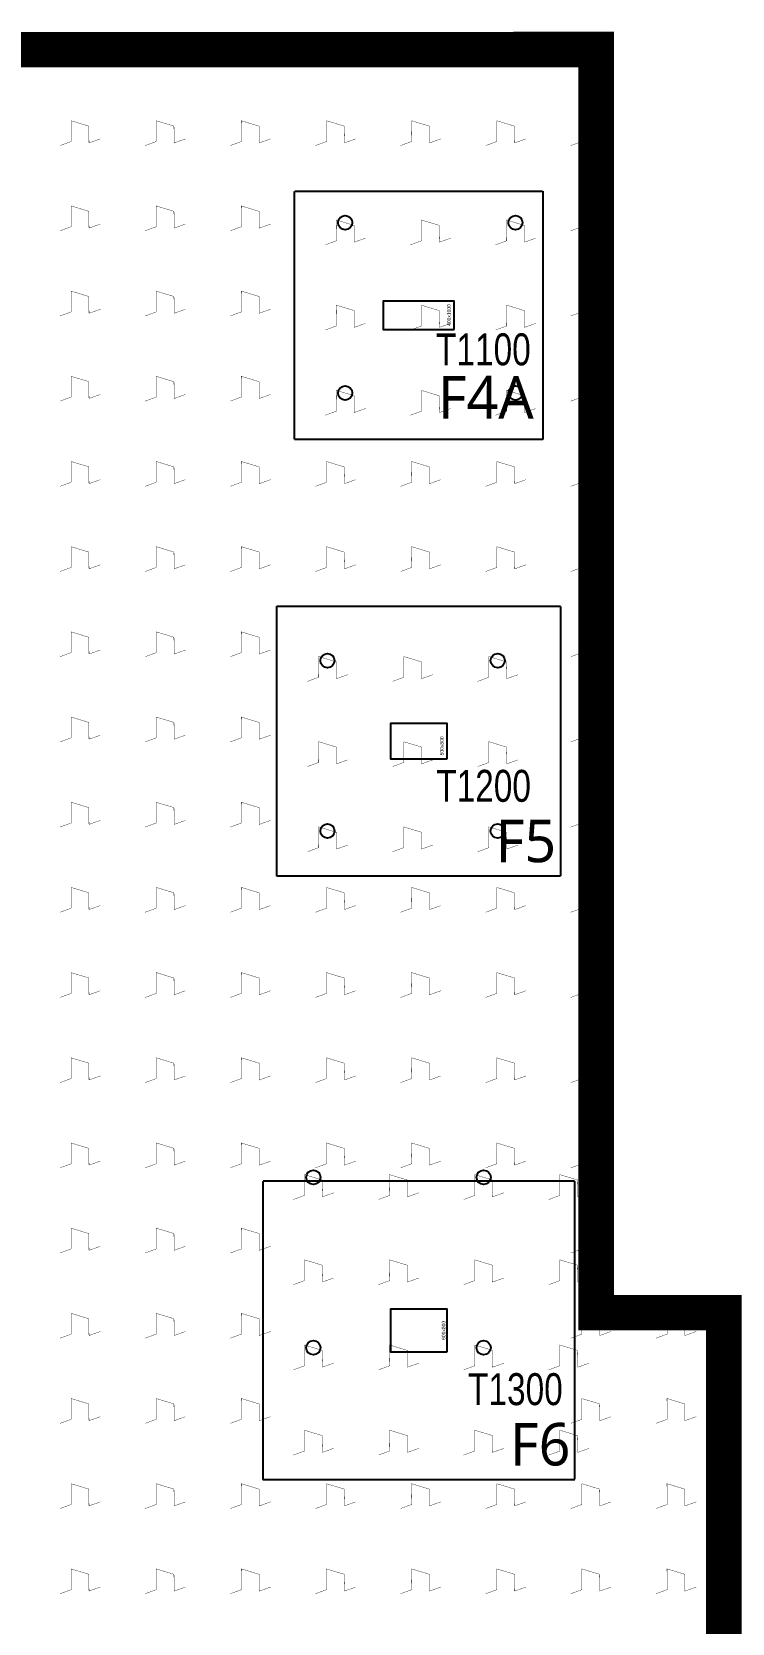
# Model space of a CAD drawing. Header units: millimetres. Extents: x 91591 to 1353697, y 75729 to 160586.
# Drawn here: x 1135825 to 1145697, y 116891 to 139308 of the extents above; entities that cross this region are included whole.
import ezdxf
from ezdxf.enums import TextEntityAlignment as Align

# ---------------------------------------------------------------- set-up
doc = ezdxf.new("R2010")
doc.units = ezdxf.units.MM
doc.linetypes.add('HID', pattern=[2.5, 1.5, -1])
doc.linetypes.add('HIDDEN', pattern=[0.375, 0.25, -0.125])
for name, color, linetype in [('-S_F', 7, 'Continuous'), ('-S_F_NAME', 7, 'Continuous'), ('8', 8, 'Continuous'), ('NX_BAR(D)', 7, 'Continuous'), ('XR-지하주차장$0$AA-COL', 2, 'Continuous'), ('기초', 7, 'Continuous')]:
    doc.layers.add(name, color=color, linetype=linetype)
doc.layers.add('DEFPOINT', color=142, linetype='Continuous', plot=False)
doc.styles.add('EST', font='')
doc.styles.add('XR-지하주차장$0$Standard', font='arial.ttf')
doc.styles.add('맑은고딕', font='malgun.ttf')
doc.styles.get('EST').set_extended_font_data('HYHeadLine-Medium')

# ---------------------------------------------------------------- blocks, each defined once
blk = doc.blocks.new('zw$D357')
at = {"layer": '-S_F', "linetype": 'HIDDEN', "lineweight": -3}
for points in [[(-19159.62759540556, -8677.762082045898), (-15659.62759540556, -8677.762082045898), (-15659.62759540556, -12177.76208204589), (-19159.62759540556, -12177.76208204589)], [(-19409.62759540765, -14526.65348207205), (-15409.62759540765, -14526.65348207205), (-15409.62759540765, -18326.65348207205), (-19409.62759540765, -18326.65348207205)], [(-19608.4662049585, -22625.54484472983), (-19608.4662049585, -26825.54484472983), (-15208.4662049585, -26825.54484472983), (-15208.4662049585, -22625.54484472983)]]:
    blk.add_lwpolyline(points, close=True, dxfattribs=at)
at = {"layer": 'XR-지하주차장$0$AA-COL'}
for points in [[(-16909.6275954037, -10626.76495500095), (-16909.6275954037, -10226.76495500095), (-17909.6275954037, -10226.76495500095), (-17909.6275954037, -10626.76495500095)], [(-17009.62759540369, -16676.76495500095), (-17009.62759540369, -16176.76495500095), (-17809.6275954037, -16176.76495500095), (-17809.6275954037, -16676.76495500095)], [(-17009.62759540369, -25026.76495500095), (-17009.62759540369, -24426.76495500095), (-17809.6275954037, -24426.76495500095), (-17809.6275954037, -25026.76495500095)]]:
    blk.add_lwpolyline(points, close=True, dxfattribs=at)
at = {"layer": '기초', "color": 6, "linetype": 'HID', "ltscale": 3, "const_width": 500}
blk.add_lwpolyline([(-56498.19192278548, -55179.49009371176), (-56497.66029514815, -13109.48375289421), (-51183.36221641278, -13098.65892140847), (-51183.36221641255, -15034.76066461298), (-51183.34348332206, -15034.76066461298), (-51183.34348332206, -15046.77595059294), (-37284.86666548718, -15025.10676782392), (-37297.86901842244, -6685.479806887918), (-14909.64353988901, -6684.054340347647), (-14909.64353988901, -24464.4900604235), (-14909.62480679829, -24464.49006084446), (-14909.62480679829, -24476.50534640346), (-13109.20024625421, -24476.54583629407), (-13108.92086913786, -55179.49009371176)], close=True, dxfattribs=at)
at = {"layer": 'Defpoints', "style": 'XR-지하주차장$0$Standard'}
for s, p in [('400x1000', (-16959.6275954037, -10576.76495500095)), ('500x800', (-17059.6275954037, -16626.76495500095))]:
    blk.add_text(s, height=50, rotation=90, dxfattribs=at).set_placement(p)
at = {"layer": 'Defpoints', "color": 1, "style": 'XR-지하주차장$0$Standard'}
blk.add_text('600x800', height=50.00000000000001, rotation=90, dxfattribs=at).set_placement((-17059.6275954037, -24726.76495500095), align=Align.MIDDLE)

msp = doc.modelspace()

# ---------------------------------------------------------------- linework, layer by layer
at = {"color": 4}
for centre in [(1140242.185506358, 136620.0486693826), (1142642.185506358, 136620.0486693826), (1140242.185506358, 134220.0486693826), (1142642.185506358, 134220.0486693826)]:
    msp.add_circle(centre, 100, dxfattribs=at)
at = {"color": 7}
for centre in [(1139992.185506354, 130449.7182229693), (1142392.185506354, 130449.7182229693), (1139992.185506354, 128049.7182229693), (1142392.185506354, 128049.7182229693)]:
    msp.add_circle(centre, 100, dxfattribs=at)
at = {"color": 30}
for centre in [(1139793.346896804, 123171.2680713198), (1142193.346896804, 123171.2680713198), (1139793.346896804, 120771.2680713198), (1142193.346896804, 120771.2680713198)]:
    msp.add_circle(centre, 100, dxfattribs=at)
at = {"layer": 'DEFPOINT', "linetype": 'HID', "ltscale": 3}
msp.add_lwpolyline([(1102190.797373814, 90562.32787996077), (1102191.329001451, 132632.3342207783), (1107505.627080186, 132643.1590522641), (1107505.627080186, 130707.0573090595), (1107505.645813277, 130707.0573090595), (1107505.645813277, 130695.0420230796), (1121404.122631111, 130716.7112058486), (1121391.120278177, 139056.3381667846), (1143779.34575671, 139057.7636333249), (1143779.34575671, 121277.327913249), (1143779.3644898, 121277.3279128281), (1143779.3644898, 121265.312627269), (1145579.789050345, 121265.2721373784), (1145580.068427461, 90562.32787996077)], close=True, dxfattribs=at)
at = {"layer": 'DEFPOINT', "linetype": 'HIDDEN', "lineweight": -3}
for points in [[(1139529.361701193, 137064.0558916266), (1143029.361701193, 137064.0558916266), (1143029.361701193, 133564.0558916266), (1139529.361701193, 133564.0558916266)], [(1139279.361701191, 131215.1644916005), (1143279.361701192, 131215.1644916005), (1143279.361701192, 127415.1644916005), (1139279.361701191, 127415.1644916005)], [(1139080.523091641, 123116.2731289427), (1139080.523091641, 118916.2731289427), (1143480.523091641, 118916.2731289427), (1143480.523091641, 123116.2731289427)]]:
    msp.add_lwpolyline(points, close=True, dxfattribs=at)
at = {"layer": 'NX_BAR(D)', "color": 6, "const_width": 5}
for points in [[(1136222.281869494, 138905.1518544817), (1136379.892735056, 138962.7811880204), (1136378.295461425, 139255.366393769), (1136628.94689653, 139179.2806675873), (1136631.282258626, 138942.9537172635), (1136790.551443686, 138999.5140544797)], [(1137422.281869494, 138905.1518544817), (1137579.892735056, 138962.7811880204), (1137578.295461425, 139255.366393769), (1137828.94689653, 139179.2806675873), (1137831.282258626, 138942.9537172635), (1137990.551443686, 138999.5140544797)], [(1138622.281869494, 138905.1518544817), (1138779.892735056, 138962.7811880204), (1138778.295461425, 139255.366393769), (1139028.94689653, 139179.2806675873), (1139031.282258626, 138942.9537172635), (1139190.551443686, 138999.5140544797)], [(1139822.281869494, 138905.1518544817), (1139979.892735056, 138962.7811880204), (1139978.295461425, 139255.366393769), (1140228.94689653, 139179.2806675873), (1140231.282258626, 138942.9537172635), (1140390.551443686, 138999.5140544797)], [(1141022.281869494, 138905.1518544817), (1141179.892735056, 138962.7811880204), (1141178.295461425, 139255.366393769), (1141428.94689653, 139179.2806675873), (1141431.282258626, 138942.9537172635), (1141590.551443686, 138999.5140544797)], [(1142222.281869494, 138905.1518544817), (1142379.892735056, 138962.7811880204), (1142378.295461425, 139255.366393769), (1142628.94689653, 139179.2806675873), (1142631.282258626, 138942.9537172635), (1142790.551443686, 138999.5140544797)], [(1143422.281869495, 138905.1518544817), (1143579.892735056, 138962.7811880204), (1143578.295461425, 139255.366393769), (1143828.94689653, 139179.2806675873), (1143831.282258626, 138942.9537172635), (1143990.551443686, 138999.5140544797)], [(1136222.281869494, 137705.1518544816), (1136379.892735056, 137762.7811880204), (1136378.295461425, 138055.366393769), (1136628.94689653, 137979.2806675873), (1136631.282258626, 137742.9537172635), (1136790.551443686, 137799.5140544796)], [(1137422.281869494, 137705.1518544816), (1137579.892735056, 137762.7811880204), (1137578.295461425, 138055.366393769), (1137828.94689653, 137979.2806675873), (1137831.282258626, 137742.9537172635), (1137990.551443686, 137799.5140544796)], [(1138622.281869494, 137705.1518544816), (1138779.892735056, 137762.7811880204), (1138778.295461425, 138055.366393769), (1139028.94689653, 137979.2806675873), (1139031.282258626, 137742.9537172635), (1139190.551443686, 137799.5140544796)], [(1139822.281869494, 137705.1518544816), (1139979.892735056, 137762.7811880204), (1139978.295461425, 138055.366393769), (1140228.94689653, 137979.2806675873), (1140231.282258626, 137742.9537172635), (1140390.551443686, 137799.5140544796)], [(1141022.281869494, 137705.1518544816), (1141179.892735056, 137762.7811880204), (1141178.295461425, 138055.366393769), (1141428.94689653, 137979.2806675873), (1141431.282258626, 137742.9537172635), (1141590.551443686, 137799.5140544796)], [(1142222.281869494, 137705.1518544816), (1142379.892735056, 137762.7811880204), (1142378.295461425, 138055.366393769), (1142628.94689653, 137979.2806675873), (1142631.282258626, 137742.9537172635), (1142790.551443686, 137799.5140544796)], [(1143422.281869495, 137705.1518544816), (1143579.892735056, 137762.7811880204), (1143578.295461425, 138055.366393769), (1143828.94689653, 137979.2806675873), (1143831.282258626, 137742.9537172635), (1143990.551443686, 137799.5140544796)], [(1136222.281869494, 136505.1518544817), (1136379.892735056, 136562.7811880204), (1136378.295461425, 136855.366393769), (1136628.94689653, 136779.2806675873), (1136631.282258626, 136542.9537172635), (1136790.551443686, 136599.5140544796)], [(1137422.281869494, 136505.1518544817), (1137579.892735056, 136562.7811880204), (1137578.295461425, 136855.366393769), (1137828.94689653, 136779.2806675873), (1137831.282258626, 136542.9537172635), (1137990.551443686, 136599.5140544796)], [(1138622.281869494, 136505.1518544817), (1138779.892735056, 136562.7811880204), (1138778.295461425, 136855.366393769), (1139028.94689653, 136779.2806675873), (1139031.282258626, 136542.9537172635), (1139190.551443686, 136599.5140544796)], [(1143422.281869495, 136505.1518544817), (1143579.892735056, 136562.7811880204), (1143578.295461425, 136855.366393769), (1143828.94689653, 136779.2806675873), (1143831.282258626, 136542.9537172635), (1143990.551443686, 136599.5140544796)], [(1136222.281869494, 135305.1518544816), (1136379.892735056, 135362.7811880204), (1136378.295461425, 135655.366393769), (1136628.94689653, 135579.2806675873), (1136631.282258626, 135342.9537172635), (1136790.551443686, 135399.5140544796)], [(1137422.281869494, 135305.1518544816), (1137579.892735056, 135362.7811880204), (1137578.295461425, 135655.366393769), (1137828.94689653, 135579.2806675873), (1137831.282258626, 135342.9537172635), (1137990.551443686, 135399.5140544796)], [(1138622.281869494, 135305.1518544816), (1138779.892735056, 135362.7811880204), (1138778.295461425, 135655.366393769), (1139028.94689653, 135579.2806675873), (1139031.282258626, 135342.9537172635), (1139190.551443686, 135399.5140544796)], [(1143422.281869495, 135305.1518544816), (1143579.892735056, 135362.7811880204), (1143578.295461425, 135655.366393769), (1143828.94689653, 135579.2806675873), (1143831.282258626, 135342.9537172635), (1143990.551443686, 135399.5140544796)], [(1136222.281869494, 134105.1518544817), (1136379.892735056, 134162.7811880204), (1136378.295461425, 134455.366393769), (1136628.94689653, 134379.2806675873), (1136631.282258626, 134142.9537172635), (1136790.551443686, 134199.5140544796)], [(1137422.281869494, 134105.1518544817), (1137579.892735056, 134162.7811880204), (1137578.295461425, 134455.366393769), (1137828.94689653, 134379.2806675873), (1137831.282258626, 134142.9537172635), (1137990.551443686, 134199.5140544796)], [(1138622.281869494, 134105.1518544817), (1138779.892735056, 134162.7811880204), (1138778.295461425, 134455.366393769), (1139028.94689653, 134379.2806675873), (1139031.282258626, 134142.9537172635), (1139190.551443686, 134199.5140544796)], [(1143422.281869495, 134105.1518544817), (1143579.892735056, 134162.7811880204), (1143578.295461425, 134455.366393769), (1143828.94689653, 134379.2806675873), (1143831.282258626, 134142.9537172635), (1143990.551443686, 134199.5140544796)], [(1136222.281869494, 132905.1518544816), (1136379.892735056, 132962.7811880204), (1136378.295461425, 133255.366393769), (1136628.94689653, 133179.2806675873), (1136631.282258626, 132942.9537172635), (1136790.551443686, 132999.5140544796)], [(1137422.281869494, 132905.1518544816), (1137579.892735056, 132962.7811880204), (1137578.295461425, 133255.366393769), (1137828.94689653, 133179.2806675873), (1137831.282258626, 132942.9537172635), (1137990.551443686, 132999.5140544796)], [(1138622.281869494, 132905.1518544816), (1138779.892735056, 132962.7811880204), (1138778.295461425, 133255.366393769), (1139028.94689653, 133179.2806675873), (1139031.282258626, 132942.9537172635), (1139190.551443686, 132999.5140544796)], [(1139822.281869494, 132905.1518544816), (1139979.892735056, 132962.7811880204), (1139978.295461425, 133255.366393769), (1140228.94689653, 133179.2806675873), (1140231.282258626, 132942.9537172635), (1140390.551443686, 132999.5140544796)], [(1141022.281869494, 132905.1518544816), (1141179.892735056, 132962.7811880204), (1141178.295461425, 133255.366393769), (1141428.94689653, 133179.2806675873), (1141431.282258626, 132942.9537172635), (1141590.551443686, 132999.5140544796)], [(1142222.281869494, 132905.1518544816), (1142379.892735056, 132962.7811880204), (1142378.295461425, 133255.366393769), (1142628.94689653, 133179.2806675873), (1142631.282258626, 132942.9537172635), (1142790.551443686, 132999.5140544796)], [(1143422.281869495, 132905.1518544816), (1143579.892735056, 132962.7811880204), (1143578.295461425, 133255.366393769), (1143828.94689653, 133179.2806675873), (1143831.282258626, 132942.9537172635), (1143990.551443686, 132999.5140544796)], [(1136222.281869494, 131705.1518544817), (1136379.892735056, 131762.7811880204), (1136378.295461425, 132055.366393769), (1136628.94689653, 131979.2806675873), (1136631.282258626, 131742.9537172635), (1136790.551443686, 131799.5140544796)], [(1137422.281869494, 131705.1518544817), (1137579.892735056, 131762.7811880204), (1137578.295461425, 132055.366393769), (1137828.94689653, 131979.2806675873), (1137831.282258626, 131742.9537172635), (1137990.551443686, 131799.5140544796)], [(1138622.281869494, 131705.1518544817), (1138779.892735056, 131762.7811880204), (1138778.295461425, 132055.366393769), (1139028.94689653, 131979.2806675873), (1139031.282258626, 131742.9537172635), (1139190.551443686, 131799.5140544796)], [(1139822.281869494, 131705.1518544817), (1139979.892735056, 131762.7811880204), (1139978.295461425, 132055.366393769), (1140228.94689653, 131979.2806675873), (1140231.282258626, 131742.9537172635), (1140390.551443686, 131799.5140544796)], [(1141022.281869494, 131705.1518544817), (1141179.892735056, 131762.7811880204), (1141178.295461425, 132055.366393769), (1141428.94689653, 131979.2806675873), (1141431.282258626, 131742.9537172635), (1141590.551443686, 131799.5140544796)], [(1142222.281869494, 131705.1518544817), (1142379.892735056, 131762.7811880204), (1142378.295461425, 132055.366393769), (1142628.94689653, 131979.2806675873), (1142631.282258626, 131742.9537172635), (1142790.551443686, 131799.5140544796)], [(1143422.281869495, 131705.1518544817), (1143579.892735056, 131762.7811880204), (1143578.295461425, 132055.366393769), (1143828.94689653, 131979.2806675873), (1143831.282258626, 131742.9537172635), (1143990.551443686, 131799.5140544796)], [(1136222.281869494, 130505.1518544817), (1136379.892735056, 130562.7811880204), (1136378.295461425, 130855.366393769), (1136628.94689653, 130779.2806675873), (1136631.282258626, 130542.9537172635), (1136790.551443686, 130599.5140544796)], [(1137422.281869494, 130505.1518544817), (1137579.892735056, 130562.7811880204), (1137578.295461425, 130855.366393769), (1137828.94689653, 130779.2806675873), (1137831.282258626, 130542.9537172635), (1137990.551443686, 130599.5140544796)], [(1138622.281869494, 130505.1518544817), (1138779.892735056, 130562.7811880204), (1138778.295461425, 130855.366393769), (1139028.94689653, 130779.2806675873), (1139031.282258626, 130542.9537172635), (1139190.551443686, 130599.5140544796)], [(1143422.281869495, 130505.1518544817), (1143579.892735056, 130562.7811880204), (1143578.295461425, 130855.366393769), (1143828.94689653, 130779.2806675873), (1143831.282258626, 130542.9537172635), (1143990.551443686, 130599.5140544796)], [(1136222.281869494, 129305.1518544817), (1136379.892735056, 129362.7811880204), (1136378.295461425, 129655.366393769), (1136628.94689653, 129579.2806675873), (1136631.282258626, 129342.9537172635), (1136790.551443686, 129399.5140544797)], [(1137422.281869494, 129305.1518544817), (1137579.892735056, 129362.7811880204), (1137578.295461425, 129655.366393769), (1137828.94689653, 129579.2806675873), (1137831.282258626, 129342.9537172635), (1137990.551443686, 129399.5140544797)], [(1138622.281869494, 129305.1518544817), (1138779.892735056, 129362.7811880204), (1138778.295461425, 129655.366393769), (1139028.94689653, 129579.2806675873), (1139031.282258626, 129342.9537172635), (1139190.551443686, 129399.5140544797)], [(1143422.281869495, 129305.1518544817), (1143579.892735056, 129362.7811880204), (1143578.295461425, 129655.366393769), (1143828.94689653, 129579.2806675873), (1143831.282258626, 129342.9537172635), (1143990.551443686, 129399.5140544797)], [(1136222.281869494, 128105.1518544817), (1136379.892735056, 128162.7811880204), (1136378.295461425, 128455.366393769), (1136628.94689653, 128379.2806675873), (1136631.282258626, 128142.9537172635), (1136790.551443686, 128199.5140544796)], [(1137422.281869494, 128105.1518544817), (1137579.892735056, 128162.7811880204), (1137578.295461425, 128455.366393769), (1137828.94689653, 128379.2806675873), (1137831.282258626, 128142.9537172635), (1137990.551443686, 128199.5140544796)], [(1138622.281869494, 128105.1518544817), (1138779.892735056, 128162.7811880204), (1138778.295461425, 128455.366393769), (1139028.94689653, 128379.2806675873), (1139031.282258626, 128142.9537172635), (1139190.551443686, 128199.5140544796)], [(1143422.281869495, 128105.1518544817), (1143579.892735056, 128162.7811880204), (1143578.295461425, 128455.366393769), (1143828.94689653, 128379.2806675873), (1143831.282258626, 128142.9537172635), (1143990.551443686, 128199.5140544796)], [(1136222.281869494, 126905.1518544817), (1136379.892735056, 126962.7811880204), (1136378.295461425, 127255.366393769), (1136628.94689653, 127179.2806675873), (1136631.282258626, 126942.9537172635), (1136790.551443686, 126999.5140544797)], [(1137422.281869494, 126905.1518544817), (1137579.892735056, 126962.7811880204), (1137578.295461425, 127255.366393769), (1137828.94689653, 127179.2806675873), (1137831.282258626, 126942.9537172635), (1137990.551443686, 126999.5140544797)], [(1138622.281869494, 126905.1518544817), (1138779.892735056, 126962.7811880204), (1138778.295461425, 127255.366393769), (1139028.94689653, 127179.2806675873), (1139031.282258626, 126942.9537172635), (1139190.551443686, 126999.5140544797)], [(1139822.281869494, 126905.1518544817), (1139979.892735056, 126962.7811880204), (1139978.295461425, 127255.366393769), (1140228.94689653, 127179.2806675873), (1140231.282258626, 126942.9537172635), (1140390.551443686, 126999.5140544797)], [(1141022.281869494, 126905.1518544817), (1141179.892735056, 126962.7811880204), (1141178.295461425, 127255.366393769), (1141428.94689653, 127179.2806675873), (1141431.282258626, 126942.9537172635), (1141590.551443686, 126999.5140544797)], [(1142222.281869494, 126905.1518544817), (1142379.892735056, 126962.7811880204), (1142378.295461425, 127255.366393769), (1142628.94689653, 127179.2806675873), (1142631.282258626, 126942.9537172635), (1142790.551443686, 126999.5140544797)], [(1143422.281869495, 126905.1518544817), (1143579.892735056, 126962.7811880204), (1143578.295461425, 127255.366393769), (1143828.94689653, 127179.2806675873), (1143831.282258626, 126942.9537172635), (1143990.551443686, 126999.5140544797)], [(1136222.281869494, 125705.1518544817), (1136379.892735056, 125762.7811880204), (1136378.295461425, 126055.366393769), (1136628.94689653, 125979.2806675873), (1136631.282258626, 125742.9537172635), (1136790.551443686, 125799.5140544796)], [(1137422.281869494, 125705.1518544817), (1137579.892735056, 125762.7811880204), (1137578.295461425, 126055.366393769), (1137828.94689653, 125979.2806675873), (1137831.282258626, 125742.9537172635), (1137990.551443686, 125799.5140544796)], [(1138622.281869494, 125705.1518544817), (1138779.892735056, 125762.7811880204), (1138778.295461425, 126055.366393769), (1139028.94689653, 125979.2806675873), (1139031.282258626, 125742.9537172635), (1139190.551443686, 125799.5140544796)], [(1139822.281869494, 125705.1518544817), (1139979.892735056, 125762.7811880204), (1139978.295461425, 126055.366393769), (1140228.94689653, 125979.2806675873), (1140231.282258626, 125742.9537172635), (1140390.551443686, 125799.5140544796)], [(1141022.281869494, 125705.1518544817), (1141179.892735056, 125762.7811880204), (1141178.295461425, 126055.366393769), (1141428.94689653, 125979.2806675873), (1141431.282258626, 125742.9537172635), (1141590.551443686, 125799.5140544796)], [(1142222.281869494, 125705.1518544817), (1142379.892735056, 125762.7811880204), (1142378.295461425, 126055.366393769), (1142628.94689653, 125979.2806675873), (1142631.282258626, 125742.9537172635), (1142790.551443686, 125799.5140544796)], [(1143422.281869495, 125705.1518544817), (1143579.892735056, 125762.7811880204), (1143578.295461425, 126055.366393769), (1143828.94689653, 125979.2806675873), (1143831.282258626, 125742.9537172635), (1143990.551443686, 125799.5140544796)], [(1136222.281869494, 124505.1518544816), (1136379.892735056, 124562.7811880203), (1136378.295461425, 124855.366393769), (1136628.94689653, 124779.2806675873), (1136631.282258626, 124542.9537172635), (1136790.551443686, 124599.5140544797)], [(1137422.281869494, 124505.1518544816), (1137579.892735056, 124562.7811880203), (1137578.295461425, 124855.366393769), (1137828.94689653, 124779.2806675873), (1137831.282258626, 124542.9537172635), (1137990.551443686, 124599.5140544797)], [(1138622.281869494, 124505.1518544816), (1138779.892735056, 124562.7811880203), (1138778.295461425, 124855.366393769), (1139028.94689653, 124779.2806675873), (1139031.282258626, 124542.9537172635), (1139190.551443686, 124599.5140544797)], [(1139822.281869494, 124505.1518544816), (1139979.892735056, 124562.7811880203), (1139978.295461425, 124855.366393769), (1140228.94689653, 124779.2806675873), (1140231.282258626, 124542.9537172635), (1140390.551443686, 124599.5140544797)], [(1141022.281869494, 124505.1518544816), (1141179.892735056, 124562.7811880203), (1141178.295461425, 124855.366393769), (1141428.94689653, 124779.2806675873), (1141431.282258626, 124542.9537172635), (1141590.551443686, 124599.5140544797)], [(1142222.281869494, 124505.1518544816), (1142379.892735056, 124562.7811880203), (1142378.295461425, 124855.366393769), (1142628.94689653, 124779.2806675873), (1142631.282258626, 124542.9537172635), (1142790.551443686, 124599.5140544797)], [(1143422.281869495, 124505.1518544816), (1143579.892735056, 124562.7811880203), (1143578.295461425, 124855.366393769), (1143828.94689653, 124779.2806675873), (1143831.282258626, 124542.9537172635), (1143990.551443686, 124599.5140544797)], [(1136222.281869494, 123305.1518544816), (1136379.892735056, 123362.7811880203), (1136378.295461425, 123655.366393769), (1136628.94689653, 123579.2806675873), (1136631.282258626, 123342.9537172635), (1136790.551443686, 123399.5140544796)], [(1137422.281869494, 123305.1518544816), (1137579.892735056, 123362.7811880203), (1137578.295461425, 123655.366393769), (1137828.94689653, 123579.2806675873), (1137831.282258626, 123342.9537172635), (1137990.551443686, 123399.5140544796)], [(1138622.281869494, 123305.1518544816), (1138779.892735056, 123362.7811880203), (1138778.295461425, 123655.366393769), (1139028.94689653, 123579.2806675873), (1139031.282258626, 123342.9537172635), (1139190.551443686, 123399.5140544796)], [(1139822.281869494, 123305.1518544816), (1139979.892735056, 123362.7811880203), (1139978.295461425, 123655.366393769), (1140228.94689653, 123579.2806675873), (1140231.282258626, 123342.9537172635), (1140390.551443686, 123399.5140544796)], [(1141022.281869494, 123305.1518544816), (1141179.892735056, 123362.7811880203), (1141178.295461425, 123655.366393769), (1141428.94689653, 123579.2806675873), (1141431.282258626, 123342.9537172635), (1141590.551443686, 123399.5140544796)], [(1142222.281869494, 123305.1518544816), (1142379.892735056, 123362.7811880203), (1142378.295461425, 123655.366393769), (1142628.94689653, 123579.2806675873), (1142631.282258626, 123342.9537172635), (1142790.551443686, 123399.5140544796)], [(1143422.281869495, 123305.1518544816), (1143579.892735056, 123362.7811880203), (1143578.295461425, 123655.366393769), (1143828.94689653, 123579.2806675873), (1143831.282258626, 123342.9537172635), (1143990.551443686, 123399.5140544796)], [(1136222.281869494, 122105.1518544816), (1136379.892735056, 122162.7811880203), (1136378.295461425, 122455.366393769), (1136628.94689653, 122379.2806675873), (1136631.282258626, 122142.9537172635), (1136790.551443686, 122199.5140544797)], [(1137422.281869494, 122105.1518544816), (1137579.892735056, 122162.7811880203), (1137578.295461425, 122455.366393769), (1137828.94689653, 122379.2806675873), (1137831.282258626, 122142.9537172635), (1137990.551443686, 122199.5140544797)], [(1138622.281869494, 122105.1518544816), (1138779.892735056, 122162.7811880203), (1138778.295461425, 122455.366393769), (1139028.94689653, 122379.2806675873), (1139031.282258626, 122142.9537172635), (1139190.551443686, 122199.5140544797)], [(1143422.281869495, 122105.1518544816), (1143579.892735056, 122162.7811880203), (1143578.295461425, 122455.366393769), (1143828.94689653, 122379.2806675873), (1143831.282258626, 122142.9537172635), (1143990.551443686, 122199.5140544797)], [(1136222.281869494, 120905.1518544816), (1136379.892735056, 120962.7811880203), (1136378.295461425, 121255.366393769), (1136628.94689653, 121179.2806675873), (1136631.282258626, 120942.9537172635), (1136790.551443686, 120999.5140544796)], [(1137422.281869494, 120905.1518544816), (1137579.892735056, 120962.7811880203), (1137578.295461425, 121255.366393769), (1137828.94689653, 121179.2806675873), (1137831.282258626, 120942.9537172635), (1137990.551443686, 120999.5140544796)], [(1138622.281869494, 120905.1518544816), (1138779.892735056, 120962.7811880203), (1138778.295461425, 121255.366393769), (1139028.94689653, 121179.2806675873), (1139031.282258626, 120942.9537172635), (1139190.551443686, 120999.5140544796)], [(1143422.281869495, 120905.1518544816), (1143579.892735056, 120962.7811880203), (1143578.295461425, 121255.366393769), (1143828.94689653, 121179.2806675873), (1143831.282258626, 120942.9537172635), (1143990.551443686, 120999.5140544796)], [(1144622.281869494, 120905.1518544816), (1144779.892735056, 120962.7811880203), (1144778.295461425, 121255.366393769), (1145028.94689653, 121179.2806675873), (1145031.282258626, 120942.9537172635), (1145190.551443686, 120999.5140544796)], [(1136222.281869494, 119705.1518544816), (1136379.892735056, 119762.7811880203), (1136378.295461425, 120055.366393769), (1136628.94689653, 119979.2806675873), (1136631.282258626, 119742.9537172635), (1136790.551443686, 119799.5140544796)], [(1137422.281869494, 119705.1518544816), (1137579.892735056, 119762.7811880203), (1137578.295461425, 120055.366393769), (1137828.94689653, 119979.2806675873), (1137831.282258626, 119742.9537172635), (1137990.551443686, 119799.5140544796)], [(1138622.281869494, 119705.1518544816), (1138779.892735056, 119762.7811880203), (1138778.295461425, 120055.366393769), (1139028.94689653, 119979.2806675873), (1139031.282258626, 119742.9537172635), (1139190.551443686, 119799.5140544796)], [(1143422.281869495, 119705.1518544816), (1143579.892735056, 119762.7811880203), (1143578.295461425, 120055.366393769), (1143828.94689653, 119979.2806675873), (1143831.282258626, 119742.9537172635), (1143990.551443686, 119799.5140544796)], [(1144622.281869494, 119705.1518544816), (1144779.892735056, 119762.7811880203), (1144778.295461425, 120055.366393769), (1145028.94689653, 119979.2806675873), (1145031.282258626, 119742.9537172635), (1145190.551443686, 119799.5140544796)], [(1136222.281869494, 118505.1518544816), (1136379.892735056, 118562.7811880204), (1136378.295461425, 118855.366393769), (1136628.94689653, 118779.2806675873), (1136631.282258626, 118542.9537172635), (1136790.551443686, 118599.5140544797)], [(1137422.281869494, 118505.1518544816), (1137579.892735056, 118562.7811880204), (1137578.295461425, 118855.366393769), (1137828.94689653, 118779.2806675873), (1137831.282258626, 118542.9537172635), (1137990.551443686, 118599.5140544797)], [(1138622.281869494, 118505.1518544816), (1138779.892735056, 118562.7811880204), (1138778.295461425, 118855.366393769), (1139028.94689653, 118779.2806675873), (1139031.282258626, 118542.9537172635), (1139190.551443686, 118599.5140544797)], [(1139822.281869494, 118505.1518544816), (1139979.892735056, 118562.7811880204), (1139978.295461425, 118855.366393769), (1140228.94689653, 118779.2806675873), (1140231.282258626, 118542.9537172635), (1140390.551443686, 118599.5140544797)], [(1141022.281869494, 118505.1518544816), (1141179.892735056, 118562.7811880204), (1141178.295461425, 118855.366393769), (1141428.94689653, 118779.2806675873), (1141431.282258626, 118542.9537172635), (1141590.551443686, 118599.5140544797)], [(1142222.281869494, 118505.1518544816), (1142379.892735056, 118562.7811880204), (1142378.295461425, 118855.366393769), (1142628.94689653, 118779.2806675873), (1142631.282258626, 118542.9537172635), (1142790.551443686, 118599.5140544797)], [(1143422.281869495, 118505.1518544816), (1143579.892735056, 118562.7811880204), (1143578.295461425, 118855.366393769), (1143828.94689653, 118779.2806675873), (1143831.282258626, 118542.9537172635), (1143990.551443686, 118599.5140544797)], [(1144622.281869494, 118505.1518544816), (1144779.892735056, 118562.7811880204), (1144778.295461425, 118855.366393769), (1145028.94689653, 118779.2806675873), (1145031.282258626, 118542.9537172635), (1145190.551443686, 118599.5140544797)], [(1136222.281869494, 117305.1518544816), (1136379.892735056, 117362.7811880203), (1136378.295461425, 117655.366393769), (1136628.94689653, 117579.2806675873), (1136631.282258626, 117342.9537172635), (1136790.551443686, 117399.5140544796)], [(1137422.281869494, 117305.1518544816), (1137579.892735056, 117362.7811880203), (1137578.295461425, 117655.366393769), (1137828.94689653, 117579.2806675873), (1137831.282258626, 117342.9537172635), (1137990.551443686, 117399.5140544796)], [(1138622.281869494, 117305.1518544816), (1138779.892735056, 117362.7811880203), (1138778.295461425, 117655.366393769), (1139028.94689653, 117579.2806675873), (1139031.282258626, 117342.9537172635), (1139190.551443686, 117399.5140544796)], [(1139822.281869494, 117305.1518544816), (1139979.892735056, 117362.7811880203), (1139978.295461425, 117655.366393769), (1140228.94689653, 117579.2806675873), (1140231.282258626, 117342.9537172635), (1140390.551443686, 117399.5140544796)], [(1141022.281869494, 117305.1518544816), (1141179.892735056, 117362.7811880203), (1141178.295461425, 117655.366393769), (1141428.94689653, 117579.2806675873), (1141431.282258626, 117342.9537172635), (1141590.551443686, 117399.5140544796)], [(1142222.281869494, 117305.1518544816), (1142379.892735056, 117362.7811880203), (1142378.295461425, 117655.366393769), (1142628.94689653, 117579.2806675873), (1142631.282258626, 117342.9537172635), (1142790.551443686, 117399.5140544796)], [(1143422.281869495, 117305.1518544816), (1143579.892735056, 117362.7811880203), (1143578.295461425, 117655.366393769), (1143828.94689653, 117579.2806675873), (1143831.282258626, 117342.9537172635), (1143990.551443686, 117399.5140544796)], [(1144622.281869494, 117305.1518544816), (1144779.892735056, 117362.7811880203), (1144778.295461425, 117655.366393769), (1145028.94689653, 117579.2806675873), (1145031.282258626, 117342.9537172635), (1145190.551443686, 117399.5140544796)]]:
    msp.add_lwpolyline(points, dxfattribs=at)
at = {"layer": 'NX_BAR(D)', "color": 4, "const_width": 5}
for points in [[(1139960.846196874, 136306.8798661475), (1140118.457062436, 136364.5091996862), (1140116.859788804, 136657.0944054349), (1140367.51122391, 136581.0086792532), (1140369.846586007, 136344.6817289294), (1140529.115771066, 136401.2420661455)], [(1141160.846196874, 136306.8798661475), (1141318.457062436, 136364.5091996862), (1141316.859788804, 136657.0944054349), (1141567.511223909, 136581.0086792532), (1141569.846586007, 136344.6817289294), (1141729.115771066, 136401.2420661455)], [(1142360.846196874, 136306.8798661475), (1142518.457062436, 136364.5091996862), (1142516.859788804, 136657.0944054349), (1142767.511223909, 136581.0086792532), (1142769.846586007, 136344.6817289294), (1142929.115771066, 136401.2420661455)], [(1139960.846196874, 135106.8798661475), (1140118.457062436, 135164.5091996862), (1140116.859788804, 135457.0944054349), (1140367.51122391, 135381.0086792532), (1140369.846586007, 135144.6817289294), (1140529.115771066, 135201.2420661455)], [(1141160.846196874, 135106.8798661475), (1141318.457062436, 135164.5091996862), (1141316.859788804, 135457.0944054349), (1141567.511223909, 135381.0086792532), (1141569.846586007, 135144.6817289294), (1141729.115771066, 135201.2420661455)], [(1142360.846196874, 135106.8798661475), (1142518.457062436, 135164.5091996862), (1142516.859788804, 135457.0944054349), (1142767.511223909, 135381.0086792532), (1142769.846586007, 135144.6817289294), (1142929.115771066, 135201.2420661455)], [(1139960.846196874, 133906.8798661475), (1140118.457062436, 133964.5091996862), (1140116.859788804, 134257.0944054349), (1140367.51122391, 134181.0086792531), (1140369.846586007, 133944.6817289294), (1140529.115771066, 134001.2420661455)], [(1141160.846196874, 133906.8798661475), (1141318.457062436, 133964.5091996862), (1141316.859788804, 134257.0944054349), (1141567.511223909, 134181.0086792531), (1141569.846586007, 133944.6817289294), (1141729.115771066, 134001.2420661455)], [(1142360.846196874, 133906.8798661475), (1142518.457062436, 133964.5091996862), (1142516.859788804, 134257.0944054349), (1142767.511223909, 134181.0086792531), (1142769.846586007, 133944.6817289294), (1142929.115771066, 134001.2420661455)]]:
    msp.add_lwpolyline(points, dxfattribs=at)
at = {"layer": 'NX_BAR(D)', "color": 7, "const_width": 5}
for points in [[(1139710.846196872, 130157.9884661214), (1139868.457062434, 130215.6177996601), (1139866.859788803, 130508.2030054087), (1140117.511223908, 130432.117279227), (1140119.846586004, 130195.7903289032), (1140279.115771064, 130252.3506661193)], [(1140910.846196872, 130157.9884661214), (1141068.457062434, 130215.6177996601), (1141066.859788802, 130508.2030054087), (1141317.511223908, 130432.117279227), (1141319.846586004, 130195.7903289032), (1141479.115771064, 130252.3506661193)], [(1142110.846196872, 130157.9884661214), (1142268.457062433, 130215.6177996601), (1142266.859788803, 130508.2030054087), (1142517.511223908, 130432.117279227), (1142519.846586004, 130195.7903289032), (1142679.115771064, 130252.3506661193)], [(1139710.846196872, 128957.9884661214), (1139868.457062434, 129015.6177996601), (1139866.859788803, 129308.2030054087), (1140117.511223908, 129232.117279227), (1140119.846586004, 128995.7903289032), (1140279.115771064, 129052.3506661193)], [(1140910.846196872, 128957.9884661214), (1141068.457062434, 129015.6177996601), (1141066.859788802, 129308.2030054087), (1141317.511223908, 129232.117279227), (1141319.846586004, 128995.7903289032), (1141479.115771064, 129052.3506661193)], [(1142110.846196872, 128957.9884661214), (1142268.457062433, 129015.6177996601), (1142266.859788803, 129308.2030054087), (1142517.511223908, 129232.117279227), (1142519.846586004, 128995.7903289032), (1142679.115771064, 129052.3506661193)], [(1139710.846196872, 127757.9884661214), (1139868.457062434, 127815.6177996601), (1139866.859788803, 128108.2030054087), (1140117.511223908, 128032.117279227), (1140119.846586004, 127795.7903289032), (1140279.115771064, 127852.3506661193)], [(1140910.846196872, 127757.9884661214), (1141068.457062434, 127815.6177996601), (1141066.859788802, 128108.2030054087), (1141317.511223908, 128032.117279227), (1141319.846586004, 127795.7903289032), (1141479.115771064, 127852.3506661193)], [(1142110.846196872, 127757.9884661214), (1142268.457062433, 127815.6177996601), (1142266.859788803, 128108.2030054087), (1142517.511223908, 128032.117279227), (1142519.846586004, 127795.7903289032), (1142679.115771064, 127852.3506661193)]]:
    msp.add_lwpolyline(points, dxfattribs=at)
at = {"layer": 'NX_BAR(D)', "color": 30, "const_width": 5}
for points in [[(1139512.007587322, 122859.0971034636), (1139669.618452883, 122916.7264370023), (1139668.02117925, 123209.311642751), (1139918.672614357, 123133.2259165692), (1139921.007976453, 122896.8989662455), (1140080.277161513, 122953.4593034616)], [(1140712.007587322, 122859.0971034636), (1140869.618452883, 122916.7264370023), (1140868.021179251, 123209.311642751), (1141118.672614358, 123133.2259165692), (1141121.007976453, 122896.8989662455), (1141280.277161514, 122953.4593034616)], [(1141912.007587322, 122859.0971034636), (1142069.618452883, 122916.7264370023), (1142068.021179251, 123209.311642751), (1142318.672614357, 123133.2259165692), (1142321.007976453, 122896.8989662455), (1142480.277161513, 122953.4593034616)], [(1143112.007587322, 122859.0971034636), (1143269.618452883, 122916.7264370023), (1143268.02117925, 123209.311642751), (1143518.672614358, 123133.2259165692), (1143521.007976453, 122896.8989662455), (1143680.277161513, 122953.4593034616)], [(1139512.007587322, 121659.0971034636), (1139669.618452883, 121716.7264370023), (1139668.02117925, 122009.311642751), (1139918.672614357, 121933.2259165692), (1139921.007976453, 121696.8989662454), (1140080.277161513, 121753.4593034616)], [(1140712.007587322, 121659.0971034636), (1140869.618452883, 121716.7264370023), (1140868.021179251, 122009.311642751), (1141118.672614358, 121933.2259165692), (1141121.007976453, 121696.8989662454), (1141280.277161514, 121753.4593034616)], [(1141912.007587322, 121659.0971034636), (1142069.618452883, 121716.7264370023), (1142068.021179251, 122009.311642751), (1142318.672614357, 121933.2259165692), (1142321.007976453, 121696.8989662454), (1142480.277161513, 121753.4593034616)], [(1143112.007587322, 121659.0971034636), (1143269.618452883, 121716.7264370023), (1143268.02117925, 122009.311642751), (1143518.672614358, 121933.2259165692), (1143521.007976453, 121696.8989662454), (1143680.277161513, 121753.4593034616)], [(1139512.007587322, 120459.0971034636), (1139669.618452883, 120516.7264370023), (1139668.02117925, 120809.311642751), (1139918.672614357, 120733.2259165692), (1139921.007976453, 120496.8989662455), (1140080.277161513, 120553.4593034616)], [(1140712.007587322, 120459.0971034636), (1140869.618452883, 120516.7264370023), (1140868.021179251, 120809.311642751), (1141118.672614358, 120733.2259165692), (1141121.007976453, 120496.8989662455), (1141280.277161514, 120553.4593034616)], [(1141912.007587322, 120459.0971034636), (1142069.618452883, 120516.7264370023), (1142068.021179251, 120809.311642751), (1142318.672614357, 120733.2259165692), (1142321.007976453, 120496.8989662455), (1142480.277161513, 120553.4593034616)], [(1143112.007587322, 120459.0971034636), (1143269.618452883, 120516.7264370023), (1143268.02117925, 120809.311642751), (1143518.672614358, 120733.2259165692), (1143521.007976453, 120496.8989662455), (1143680.277161513, 120553.4593034616)], [(1139512.007587322, 119259.0971034636), (1139669.618452883, 119316.7264370023), (1139668.02117925, 119609.311642751), (1139918.672614357, 119533.2259165692), (1139921.007976453, 119296.8989662454), (1140080.277161513, 119353.4593034616)], [(1140712.007587322, 119259.0971034636), (1140869.618452883, 119316.7264370023), (1140868.021179251, 119609.311642751), (1141118.672614358, 119533.2259165692), (1141121.007976453, 119296.8989662454), (1141280.277161514, 119353.4593034616)], [(1141912.007587322, 119259.0971034636), (1142069.618452883, 119316.7264370023), (1142068.021179251, 119609.311642751), (1142318.672614357, 119533.2259165692), (1142321.007976453, 119296.8989662454), (1142480.277161513, 119353.4593034616)], [(1143112.007587322, 119259.0971034636), (1143269.618452883, 119316.7264370023), (1143268.02117925, 119609.311642751), (1143518.672614358, 119533.2259165692), (1143521.007976453, 119296.8989662454), (1143680.277161513, 119353.4593034616)]]:
    msp.add_lwpolyline(points, dxfattribs=at)

# ---------------------------------------------------------------- block references
at = {"layer": '8'}
msp.add_blockref('zw$D357', (1158688.989296599, 145741.8172653321), dxfattribs=at)

# ---------------------------------------------------------------- texts
at = {"layer": '-S_F_NAME', "lineweight": -3, "style": '맑은고딕'}
for s, p in [('F4A', (1142223.960426383, 134158.9984452576)), ('F5', (1142789.888983519, 127910.1070452315)), ('F6', (1142991.050373969, 119411.2156825737))]:
    msp.add_text(s, height=600, rotation=359.9999999966649, dxfattribs=at).set_placement(p, align=Align.MIDDLE_CENTER)
at = {"layer": 'DEFPOINT', "color": 1, "style": 'EST', "width": 0.8}
for s, p in [('T1100', (1142190.431922231, 134834.9872200497, 2.3739983697e-06)), ('T1200', (1142192.947446083, 128686.0958200235, 2.3739983697e-06)), ('T1300', (1142641.593312678, 120187.2044573658, 2.3739983697e-06))]:
    msp.add_text(s, height=450, dxfattribs=at).set_placement(p, align=Align.MIDDLE_CENTER)

doc.saveas('drawing.dxf')
